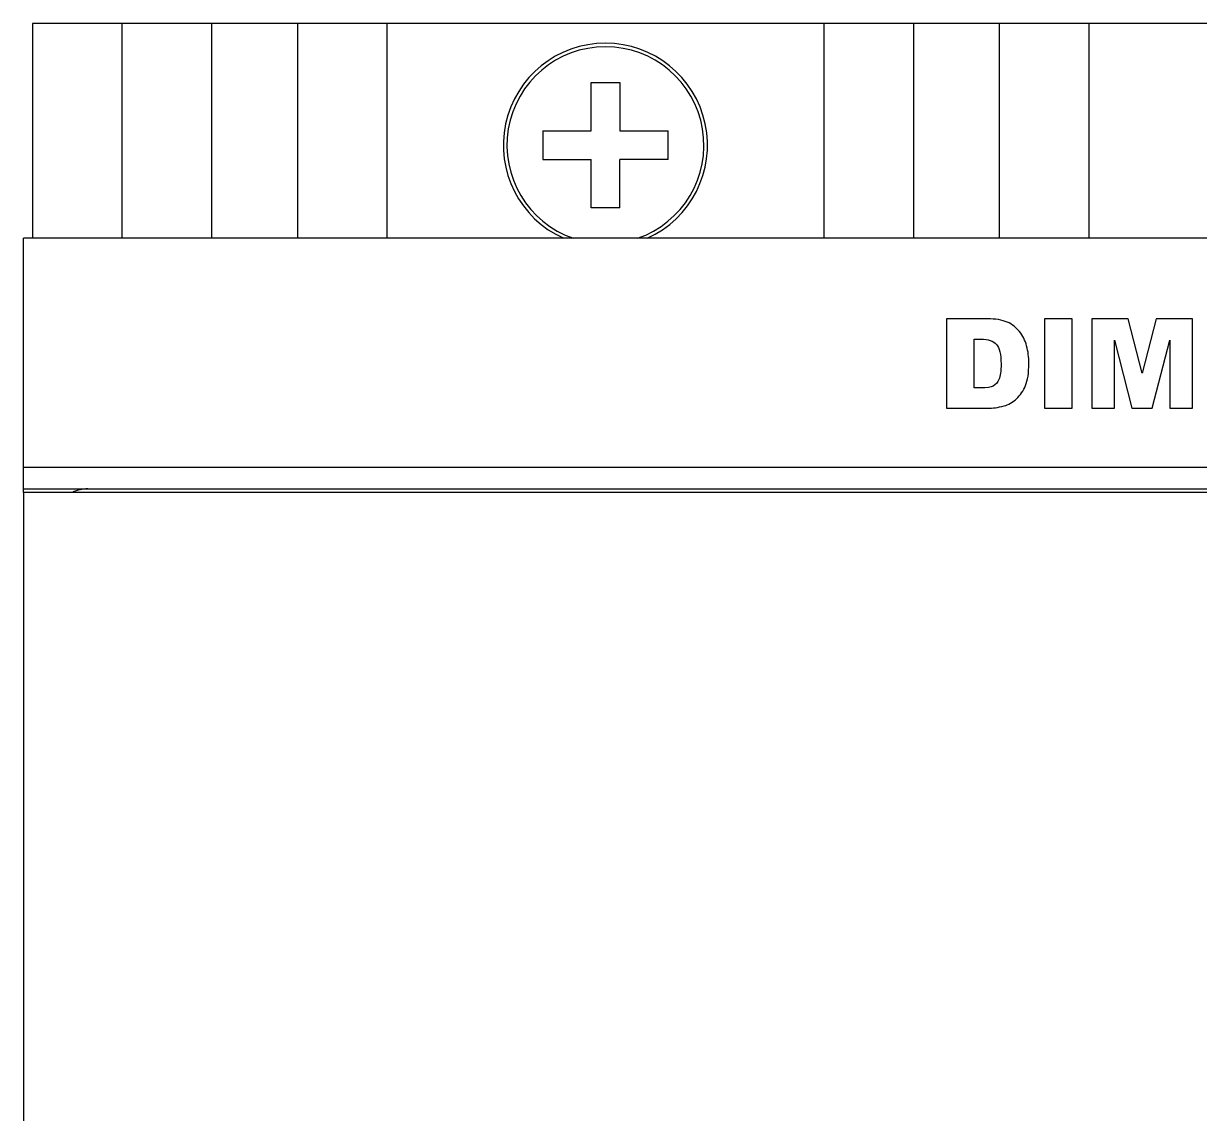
# Model space of a CAD drawing. Header units: millimetres. Extents: x 33 to 632, y -490 to 20.
# Drawn here: x 274.47 to 307.31, y -137.84 to -107.39 of the extents above; entities that cross this region are included whole.
import ezdxf

# ---------------------------------------------------------------- set-up
doc = ezdxf.new("R2010")
doc.units = ezdxf.units.MM

# ---------------------------------------------------------------- blocks, each defined once
blk = doc.blocks.new('MOD_DIM780')
at = {"linetype": 'Continuous'}
for p, q in [((105.719, 162.611), (105.719, 156.611)), ((170.719, 162.611), (105.719, 162.611)), ((108.219, 162.611), (108.219, 156.611)), ((110.719, 162.611), (110.719, 156.611)), ((113.119, 162.611), (113.119, 156.611)), ((115.619, 162.611), (115.619, 156.611)), ((127.819, 162.611), (127.819, 156.611)), ((130.319, 162.611), (130.319, 156.611)), ((132.719, 162.611), (132.719, 156.611)), ((135.219, 162.611), (135.219, 156.611)), ((121.319, 159.611), (121.319, 160.961)), ((121.319, 160.961), (122.119, 160.961)), ((122.119, 160.961), (122.119, 159.611)), ((119.969, 159.611), (119.969, 158.811)), ((119.969, 159.611), (121.319, 159.611)), ((122.119, 159.611), (123.469, 159.611)), ((123.469, 158.811), (123.469, 159.611)), ((119.969, 158.811), (121.319, 158.811)), ((121.319, 157.461), (121.319, 158.811)), ((122.119, 157.461), (122.119, 158.811)), ((123.469, 158.811), (122.119, 158.811)), ((122.119, 157.461), (121.319, 157.461)), ((105.469, 149.511), (105.469, 156.611)), ((170.969, 156.611), (105.469, 156.611)), ((131.244, 154.361), (131.244, 151.861)), ((132.391, 154.361), (131.244, 154.361)), ((133.981, 154.361), (133.981, 151.861)), ((134.755, 154.361), (133.981, 154.361)), ((134.755, 151.861), (134.755, 154.361)), ((135.301, 154.361), (135.301, 151.861)), ((136.315, 154.361), (135.301, 154.361)), ((136.707, 152.84), (136.315, 154.361)), ((137.096, 154.361), (136.707, 152.84)), ((138.113, 154.361), (137.096, 154.361)), ((138.113, 151.861), (138.113, 154.361)), ((132.016, 152.429), (132.016, 153.795)), ((132.016, 153.795), (132.209, 153.795)), ((135.933, 151.861), (135.933, 153.767)), ((135.933, 153.767), (136.419, 151.861)), ((136.992, 151.861), (137.48, 153.767)), ((137.48, 153.767), (137.48, 151.861)), ((132.205, 152.429), (132.016, 152.429)), ((131.244, 151.861), (132.391, 151.861)), ((133.981, 151.861), (134.755, 151.861)), ((135.301, 151.861), (135.933, 151.861)), ((136.419, 151.861), (136.992, 151.861)), ((137.48, 151.861), (138.113, 151.861)), ((170.969, 150.211), (105.469, 150.211)), ((105.469, 149.611), (170.969, 149.611)), ((105.469, 149.511), (105.469, 124.511)), ((170.969, 149.511), (105.469, 149.511))]:
    blk.add_line(p, q, dxfattribs=at)
for centre, radius, start, end in [((121.719, 159.211), 2.85, 294.1365, 245.8635), ((121.719, 159.211), 2.75, 288.9617, 251.0383), ((107.269, 148.611), 1, 90, 115.6867)]:
    blk.add_arc(centre, radius, start, end, dxfattribs=at)
for points in [[(132.939, 154.269), (132.799, 154.33), (132.616, 154.361), (132.391, 154.361)], [(133.284, 154.004), (133.193, 154.119), (133.079, 154.207), (132.939, 154.269)], [(132.209, 153.795), (132.408, 153.795), (132.552, 153.745), (132.638, 153.647)], [(133.482, 153.603), (133.442, 153.755), (133.375, 153.888), (133.284, 154.004)], [(132.638, 153.647), (132.724, 153.549), (132.768, 153.368), (132.768, 153.104)], [(133.544, 153.119), (133.544, 153.29), (133.524, 153.45), (133.482, 153.603)], [(132.768, 153.104), (132.768, 152.903), (132.748, 152.758), (132.709, 152.669)], [(133.452, 152.497), (133.513, 152.643), (133.544, 152.851), (133.544, 153.119)], [(132.55, 152.481), (132.482, 152.446), (132.366, 152.429), (132.205, 152.429)], [(132.709, 152.669), (132.671, 152.58), (132.618, 152.517), (132.55, 152.481)], [(133.199, 152.127), (133.307, 152.226), (133.391, 152.35), (133.452, 152.497)], [(132.852, 151.929), (132.975, 151.961), (133.09, 152.028), (133.199, 152.127)], [(132.391, 151.861), (132.528, 151.861), (132.681, 151.883), (132.852, 151.929)]]:
    blk.add_open_spline(points, degree=3, dxfattribs=at)

msp = doc.modelspace()

# ---------------------------------------------------------------- block references
msp.add_blockref('MOD_DIM780', (169, -270))

doc.saveas('drawing.dxf')
